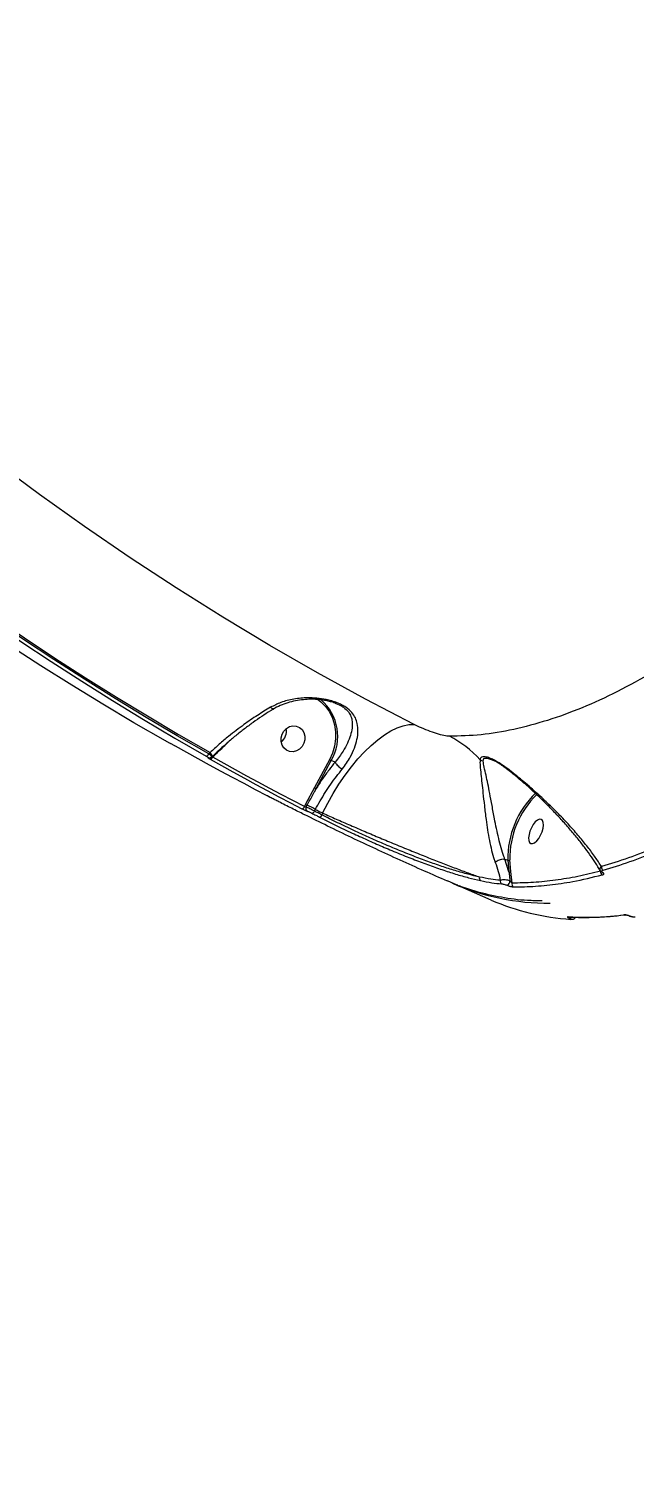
# Model space of a CAD drawing. Header units: millimetres. Extents: x -4781 to 5098, y -4410 to 4664.
# Drawn here: x -1488 to -1281, y -1384.9 to -888.7 of the extents above; entities that cross this region are included whole.
import ezdxf

# ---------------------------------------------------------------- set-up
doc = ezdxf.new("R2010")
doc.units = ezdxf.units.MM
for name, color, linetype in [('DIKOM_ОБЪЕКТ', 7, 'Continuous'), ('DIKOM_РАЗМЕР_ЗОНА', 7, 'Continuous'), ('DIKOM_РАЗМЕР_ОБЪЕКТА', 7, 'Continuous')]:
    doc.layers.add(name, color=color, linetype=linetype)
doc.styles.add('style1', font='arial.ttf', dxfattribs={"width": 0.8})
doc.dimstyles.new('1-50', dxfattribs={"dimtxt": 300, "dimasz": 200, "dimexe": 100, "dimexo": 0, "dimgap": 100, "dimtad": 1, "dimtxsty": 'style1', "dimcen": 200, "dimclrd": 7, "dimclre": 7, "dimclrt": 7, "dimadec": 1, "dimazin": 2, "dimtfac": 1, "dimtmove": 0, "dimatfit": 2, "dimfxl": 0, "dimlwd": 25, "dimlwe": 18, "dimarcsym": 0})

# ---------------------------------------------------------------- blocks, each defined once
blk = doc.blocks.new('*D54')
at = {"layer": 'Defpoints', "color": 0, "transparency": 16777216}
for p in [(2534.93, 1098.4), (-3331.22, 763.4), (2534.93, -3200.56)]:
    blk.add_point(p, dxfattribs=at)
at = {"layer": 'DIKOM_РАЗМЕР_ОБЪЕКТА', "color": 7, "lineweight": 18, "transparency": 16777216}
for p, q in [((2534.93, 1098.4), (2534.93, -3300.56)), ((-3331.22, 763.4), (-3331.22, -3300.56))]:
    blk.add_line(p, q, dxfattribs=at)
at = {"layer": 'DIKOM_РАЗМЕР_ОБЪЕКТА', "color": 7, "lineweight": 25, "transparency": 16777216}
blk.add_line((-3131.22, -3200.56), (2334.93, -3200.56), dxfattribs=at)
at = {"layer": 'DIKOM_РАЗМЕР_ОБЪЕКТА', "color": 7, "transparency": 16777216}
for points in [[(-3131.22, -3167.23), (-3131.22, -3233.9), (-3331.22, -3200.56)], [(2334.93, -3167.23), (2334.93, -3233.9), (2534.93, -3200.56)]]:
    blk.add_solid(points, dxfattribs=at)
at = {"layer": 'DIKOM_РАЗМЕР_ОБЪЕКТА', "color": 7, "transparency": 16777216, "insert": (941.13, -2947.39), "char_height": 300, "attachment_point": 5, "style": 'style1'}
blk.add_mtext('5870', dxfattribs=at)
blk = doc.blocks.new('*D57')
at = {"layer": 'Defpoints', "color": 0, "transparency": 16777216}
for p in [(4034.06, 1180.11), (-4781.22, 856.14), (4034.06, -4310.06)]:
    blk.add_point(p, dxfattribs=at)
at = {"layer": 'DIKOM_РАЗМЕР_ЗОНА', "color": 7, "lineweight": 18, "transparency": 16777216}
for p, q in [((4034.06, 1180.11), (4034.06, -4410.06)), ((-4781.22, 856.14), (-4781.22, -4410.06))]:
    blk.add_line(p, q, dxfattribs=at)
at = {"layer": 'DIKOM_РАЗМЕР_ЗОНА', "color": 7, "lineweight": 25, "transparency": 16777216}
blk.add_line((-4581.22, -4310.06), (3834.06, -4310.06), dxfattribs=at)
at = {"layer": 'DIKOM_РАЗМЕР_ЗОНА', "color": 7, "transparency": 16777216}
for points in [[(-4581.22, -4276.72), (-4581.22, -4343.39), (-4781.22, -4310.06)], [(3834.06, -4276.72), (3834.06, -4343.39), (4034.06, -4310.06)]]:
    blk.add_solid(points, dxfattribs=at)
at = {"layer": 'DIKOM_РАЗМЕР_ЗОНА', "color": 7, "transparency": 16777216, "insert": (-1490.8, -4056.88), "char_height": 300, "attachment_point": 5, "style": 'style1'}
blk.add_mtext('8820', dxfattribs=at)

msp = doc.modelspace()

# ---------------------------------------------------------------- linework, layer by layer
at = {"layer": 'DIKOM_ОБЪЕКТ', "color": 7, "linetype": 'Continuous', "lineweight": 15}
for p, q in [((-1420.466, -1133.346), (-1419.827, -1132.722)), ((-1427.421, -1137.509), (-1427.617, -1137.398)), ((-1426.024, -1136.315), (-1426.514, -1136.794)), ((-1425.3, -1137.718), (-1425.481, -1137.894)), ((-1425.432, -1137.877), (-1425.443, -1137.858)), ((-1385.157, -1138.765), (-1390.298, -1148.291)), ((-1389.704, -1148.595), (-1384.563, -1139.069)), ((-1383.254, -1139.561), (-1384.563, -1139.069)), ((-1390.298, -1148.291), (-1393.35, -1154.024)), ((-1405.883, -1151.419), (-1405.818, -1151.455)), ((-1405.746, -1151.504), (-1405.845, -1151.451)), ((-1393.35, -1154.024), (-1393.772, -1154.806)), ((-1393.164, -1154.995), (-1392.795, -1154.312)), ((-1390.333, -1156.329), (-1390.02, -1155.75)), ((-1387.512, -1157.032), (-1387.769, -1157.641)), ((-1325.123, -1172.776), (-1325.126, -1172.775)), ((-1325.123, -1172.776), (-1324.16, -1173.193)), ((-1323.767, -1177.166), (-1325.123, -1172.776)), ((-1324.16, -1173.193), (-1323.767, -1177.166)), ((-1323.074, -1177.038), (-1323.467, -1173.065)), ((-1341.524, -1181.661), (-1344.806, -1180.264)), ((-1322.705, -1180.991), (-1323.074, -1177.038)), ((-1329.854, -1186.798), (-1343.108, -1181.058)), ((-1340.661, -1181.987), (-1340.703, -1181.97)), ((-1303.257, -1192.62), (-1303.257, -1192.62)), ((-1302.98, -1193.046), (-1302.935, -1193.066)), ((-1282.396, -1192.313), (-1282.461, -1192.285)), ((-1282.28, -1192.328), (-1282.346, -1192.299))]:
    msp.add_line(p, q, dxfattribs=at)
at = {"layer": 'DIKOM_ОБЪЕКТ', "color": 7, "linetype": 'Continuous', "lineweight": 15, "flags": 128}
for points in [[(-1356.163, -1126.705), (-1372.81, -1118.015), (-1389.29, -1108.991), (-1405.597, -1099.639), (-1421.728, -1089.96), (-1437.675, -1079.959), (-1453.435, -1069.637), (-1469.002, -1058.998), (-1484.371, -1048.046), (-1499.537, -1036.785)], [(-1441.332, -1132.277), (-1452.088, -1126.086), (-1462.769, -1119.757), (-1473.375, -1113.292), (-1483.903, -1106.69), (-1494.353, -1099.954), (-1504.723, -1093.083), (-1515.011, -1086.08), (-1525.217, -1078.944)], [(-1511.258, -1084.194), (-1501.052, -1091.33), (-1490.764, -1098.334), (-1480.394, -1105.204), (-1469.944, -1111.94), (-1459.416, -1118.541), (-1448.81, -1125.007), (-1438.129, -1131.336), (-1427.373, -1137.528)], [(-1426.514, -1136.794), (-1437.261, -1130.607), (-1447.933, -1124.284), (-1458.53, -1117.823), (-1469.05, -1111.228), (-1479.491, -1104.497), (-1489.852, -1097.632), (-1500.132, -1090.634), (-1510.329, -1083.504)], [(-1510.015, -1082.923), (-1499.797, -1090.068), (-1489.496, -1097.08), (-1479.114, -1103.959), (-1468.651, -1110.703), (-1458.109, -1117.311), (-1447.49, -1123.783), (-1436.794, -1130.118), (-1426.024, -1136.315)], [(-1389.328, -1118.035), (-1388.153, -1118.931), (-1386.554, -1120.548), (-1385.224, -1122.432), (-1384.194, -1124.538), (-1383.49, -1126.815), (-1383.129, -1129.207), (-1383.119, -1131.657), (-1383.46, -1134.106), (-1384.145, -1136.495), (-1385.157, -1138.765)], [(-1394.564, -1134.262), (-1395.445, -1135.159), (-1396.506, -1135.767), (-1397.662, -1136.039), (-1398.819, -1135.951), (-1399.884, -1135.511), (-1400.769, -1134.754), (-1401.404, -1133.743), (-1401.737, -1132.558), (-1401.741, -1131.296), (-1401.415, -1130.059), (-1400.787, -1128.947), (-1399.906, -1128.05), (-1398.845, -1127.442), (-1397.689, -1127.17), (-1396.532, -1127.258), (-1395.468, -1127.698), (-1394.582, -1128.454), (-1393.947, -1129.466), (-1393.614, -1130.651), (-1393.61, -1131.913), (-1393.936, -1133.15), (-1394.564, -1134.262)], [(-1387.512, -1157.032), (-1385.78, -1153.628), (-1383.913, -1150.311), (-1381.93, -1147.112), (-1379.849, -1144.059), (-1377.688, -1141.181), (-1375.467, -1138.503), (-1373.207, -1136.051), (-1370.928, -1133.846), (-1368.65, -1131.909), (-1366.396, -1130.257), (-1364.184, -1128.906), (-1362.036, -1127.867), (-1359.97, -1127.15), (-1358.007, -1126.762), (-1356.163, -1126.705)], [(-1406.512, -1151.077), (-1410.469, -1149.021), (-1414.417, -1146.947), (-1418.355, -1144.855), (-1422.285, -1142.745), (-1426.206, -1140.617), (-1430.117, -1138.471), (-1434.019, -1136.307), (-1437.912, -1134.125)], [(-1426.006, -1138.603), (-1422.113, -1140.785), (-1418.211, -1142.949), (-1414.3, -1145.095), (-1410.379, -1147.223), (-1406.449, -1149.333), (-1402.51, -1151.425), (-1398.563, -1153.499), (-1394.606, -1155.555)], [(-1393.772, -1154.806), (-1397.726, -1152.753), (-1401.67, -1150.68), (-1405.606, -1148.59), (-1409.532, -1146.482), (-1413.45, -1144.356), (-1417.358, -1142.211), (-1421.257, -1140.049), (-1425.146, -1137.869)], [(-1402.555, -1153.141), (-1402.876, -1152.978), (-1403.197, -1152.814), (-1403.518, -1152.65), (-1403.839, -1152.486), (-1404.16, -1152.322), (-1404.48, -1152.158), (-1404.801, -1151.994), (-1405.121, -1151.829)], [(-1390.02, -1155.75), (-1389.707, -1155.91), (-1389.393, -1156.07), (-1389.08, -1156.231), (-1388.767, -1156.391), (-1388.453, -1156.552), (-1388.139, -1156.712), (-1387.826, -1156.872), (-1387.512, -1157.032)], [(-1391.162, -1157.079), (-1390.842, -1157.244), (-1390.521, -1157.408), (-1390.201, -1157.573), (-1389.88, -1157.737), (-1389.559, -1157.901), (-1389.238, -1158.064), (-1388.917, -1158.228), (-1388.596, -1158.392)], [(-1387.769, -1157.641), (-1388.09, -1157.477), (-1388.41, -1157.314), (-1388.731, -1157.15), (-1389.052, -1156.986), (-1389.372, -1156.822), (-1389.693, -1156.658), (-1390.013, -1156.494), (-1390.333, -1156.329)], [(-1316.243, -1167.459), (-1315.653, -1167.487), (-1314.969, -1167.176), (-1314.246, -1166.553), (-1313.544, -1165.667), (-1312.918, -1164.59), (-1312.42, -1163.41), (-1312.091, -1162.223), (-1311.955, -1161.124), (-1312.026, -1160.202), (-1312.296, -1159.532), (-1312.744, -1159.169), (-1313.335, -1159.142), (-1314.019, -1159.452), (-1314.741, -1160.076), (-1315.444, -1160.962), (-1316.069, -1162.038), (-1316.567, -1163.218), (-1316.897, -1164.406), (-1317.032, -1165.505), (-1316.962, -1166.426), (-1316.692, -1167.096), (-1316.243, -1167.459)], [(-1341.524, -1181.661), (-1341.436, -1181.674), (-1341.396, -1181.669)], [(-1341.245, -1181.734), (-1341.306, -1181.726), (-1341.491, -1181.675)], [(-1303.261, -1192.62), (-1303.362, -1192.607), (-1303.53, -1192.555)], [(-1302.303, -1193.457), (-1302.406, -1193.443), (-1302.565, -1193.393)], [(-1282.466, -1192.283), (-1282.42, -1192.298), (-1282.346, -1192.299)], [(-1282.396, -1192.313), (-1282.354, -1192.326), (-1282.28, -1192.328)]]:
    msp.add_lwpolyline(points, dxfattribs=at)
at = {"layer": 'DIKOM_ОБЪЕКТ', "color": 7, "linetype": 'Continuous', "lineweight": 15}
for centre, radius, start, end in [((-1398.901, -1130.79), 16.557, 329.99937, 49.16751), ((-1404.821, -1128.917), 4.902, 309.33745, 9.43842), ((-1404.816, -1128.919), 4.897, 309.30645, 9.46942), ((-1359.995, -1162.416), 35.405, 41.93048, 63.39681), ((-1427.549, -1136.451), 1.091, 279.30681, 341.69908), ((-1426.252, -1137.257), 0.922, 241.55753, 261.27152), ((-1426.242, -1137.387), 0.947, 252.85541, 328.78252), ((-1427.458, -1137.954), 2.177, 6.38811, 48.80508), ((-1426.175, -1137.534), 1.082, 279.01485, 341.98855), ((-1382.539, -1134.375), 5.112, 239.19197, 246.68047), ((-1332.091, -1136.639), 2.634, 233.55202, 259.32104), ((-1387.636, -1143.806), 5.216, 239.30457, 246.64078), ((-1292.611, -1172.703), 31.552, 134.47249, 180.89067), ((-1293.002, -1172.547), 30.469, 134.12996, 180.9744), ((-1394.783, -1154.519), 1.051, 279.69325, 344.11258), ((-1390.341, -1148.896), 5.946, 239.59614, 245.62177), ((-1392.318, -1155.509), 0.99, 148.74046, 235.00202), ((-1404.988, -1181.242), 29.562, 59.58101, 65.64092), ((-1391.349, -1156.04), 1.056, 280.17325, 344.08813), ((-1388.784, -1157.354), 1.054, 280.23995, 344.2334), ((-1323.911, -1172.601), 0.642, 247.22587, 313.75143), ((-1291.013, -1175.575), 1.114, 167.50972, 243.14316), ((-1332.886, -1179.316), 1.02, 156.25674, 232.47857), ((-1325.736, -1180.358), 1.036, 160.67303, 240.56411), ((-1325.793, -1180.032), 2.373, 312.1833, 355.73465), ((-1323.518, -1176.575), 0.642, 247.1538, 313.74724), ((-1291.307, -1177.17), 1.109, 164.96133, 243.19858), ((-1291.704, -1176.953), 0.401, 243.21735, 276.41809), ((-1309.497, -1101.939), 85.963, 246.98342, 269.86069), ((-1340.314, -1181.049), 1, 246.53088, 249.70003), ((-1321.728, -1181.353), 1.042, 159.68926, 242.63236), ((-1296.823, -1109.869), 83.721, 246.76309, 266.06747), ((-1297.619, -1090.156), 102.569, 266.69665, 277.43063), ((-1303.101, -1192.33), 0.726, 279.54572, 333.28648), ((-1303.117, -1192.263), 0.823, 282.75179, 331.30278), ((-1284.04, -1191.147), 0.783, 246.31212, 277.29832)]:
    msp.add_arc(centre, radius, start, end, dxfattribs=at)
for points, knots in [([(-1025.847, -701.407), (-1027.209, -707.198), (-1029.935, -718.787), (-1034.631, -736.343), (-1039.754, -753.967), (-1045.413, -771.869), (-1051.61, -790.011), (-1058.351, -808.352), (-1065.53, -826.596), (-1073.382, -845.294), (-1081.953, -864.394), (-1091.269, -883.825), (-1101.027, -902.933), (-1111.178, -921.628), (-1121.679, -939.822), (-1132.483, -957.433), (-1143.58, -974.422), (-1154.941, -990.775), (-1166.542, -1006.466), (-1178.327, -1021.422), (-1190.241, -1035.573), (-1202.238, -1048.854), (-1214.299, -1061.23), (-1226.401, -1072.699), (-1238.516, -1083.244), (-1250.587, -1092.816), (-1262.558, -1101.371), (-1274.608, -1109.008), (-1286.7, -1115.631), (-1298.79, -1121.174), (-1310.633, -1125.506), (-1322.172, -1128.566), (-1333.407, -1130.465), (-1340.564, -1130.662), (-1344.141, -1130.76)], [0, 0, 0, 0, 0.0277666, 0.0555663, 0.083366, 0.1111321, 0.1400375, 0.1689803, 0.197923, 0.2268274, 0.2586375, 0.2905481, 0.3225098, 0.354472, 0.3863819, 0.4181914, 0.4498952, 0.4816999, 0.5135555, 0.5454109, 0.5772151, 0.6089189, 0.6405474, 0.6722758, 0.7040553, 0.7358343, 0.7675627, 0.7991908, 0.8325939, 0.8660264, 0.8994294, 0.932943, 0.9664865, 1, 1, 1, 1]), ([(-1405.312, -1120.814), (-1406.829, -1121.72), (-1409.887, -1123.549), (-1414.727, -1126.888), (-1419.091, -1130.237), (-1422.945, -1133.475), (-1424.994, -1135.366), (-1426.024, -1136.315)], [0, 0, 0, 0, 0.21064874, 0.42474342, 0.67620528, 0.83739162, 1, 1, 1, 1]), ([(-1380.81, -1141.956), (-1380.291, -1141.276), (-1379.253, -1139.916), (-1377.805, -1137.484), (-1376.546, -1134.748), (-1375.676, -1131.783), (-1375.328, -1128.994), (-1375.541, -1126.555), (-1376.24, -1124.447), (-1377.446, -1122.562), (-1379.123, -1121.058), (-1380.983, -1119.972), (-1382.611, -1119.24), (-1384.416, -1118.633), (-1386.727, -1118.065), (-1389.494, -1117.663), (-1393.193, -1117.518), (-1397.361, -1117.906), (-1401.646, -1118.973), (-1404.165, -1120.237), (-1405.312, -1120.814)], [0, 0, 0, 0, 0.0450778, 0.0901768, 0.1588875, 0.2276829, 0.2984017, 0.3691125, 0.4250459, 0.4808199, 0.5408195, 0.5713816, 0.601954, 0.6344665, 0.667029, 0.7198456, 0.7727707, 0.8528843, 0.9329864, 1, 1, 1, 1]), ([(-1404.214, -1121.341), (-1404.277, -1121.373), (-1404.424, -1121.447), (-1404.79, -1121.276), (-1405.112, -1121.016), (-1405.285, -1120.842), (-1405.312, -1120.814)], [0, 0, 0, 0, 0.2671512, 0.6227317, 0.9394166, 1, 1, 1, 1]), ([(-1383.272, -1119.409), (-1383.411, -1119.354), (-1384.011, -1119.116), (-1385.233, -1118.787), (-1386.945, -1118.423), (-1388.906, -1118.17), (-1391.103, -1118.055), (-1393.546, -1118.128), (-1396.157, -1118.444), (-1398.832, -1119.038), (-1401.409, -1119.945), (-1403.209, -1120.737), (-1404.071, -1121.307), (-1404.188, -1121.384)], [0, 0, 0, 0, 0.02099683, 0.09066723, 0.16767827, 0.25487031, 0.35497279, 0.46602599, 0.59079041, 0.72092287, 0.85153902, 0.9798544, 1, 1, 1, 1]), ([(-1383.271, -1119.406), (-1383.189, -1119.432), (-1382.319, -1119.713), (-1381.348, -1120.222), (-1379.829, -1121.19), (-1378.607, -1122.363), (-1377.737, -1123.985), (-1377.329, -1125.818), (-1377.391, -1127.952), (-1377.95, -1130.403), (-1378.974, -1133.038), (-1380.28, -1135.488), (-1381.753, -1137.688), (-1382.713, -1138.947), (-1383.251, -1139.563), (-1383.252, -1139.563)], [0, 0, 0, 0, 0.0076077, 0.0805064, 0.1009868, 0.1944401, 0.2840731, 0.3767336, 0.4947646, 0.6151722, 0.7304592, 0.848546, 0.9236007, 0.9999606, 1, 1, 1, 1]), ([(-1404.203, -1121.383), (-1404.595, -1121.613), (-1405.97, -1122.419), (-1408.354, -1123.968), (-1411.34, -1126.019), (-1414.327, -1128.227), (-1417.289, -1130.561), (-1420.197, -1133.008), (-1422.881, -1135.401), (-1424.531, -1136.998), (-1425.282, -1137.725)], [0, 0, 0, 0, 0.0537063, 0.1884122, 0.3246442, 0.4623548, 0.6013826, 0.7414709, 0.8822892, 1, 1, 1, 1]), ([(-1344.141, -1130.76), (-1344.71, -1130.711), (-1345.856, -1130.612), (-1348.501, -1129.888), (-1351.436, -1128.847), (-1354.099, -1127.724), (-1355.573, -1126.996), (-1356.163, -1126.705)], [0, 0, 0, 0, 0.2099084, 0.4228866, 0.6382582, 0.855348, 1, 1, 1, 1]), ([(-1439.624, -1133.203), (-1439.72, -1133.155), (-1439.91, -1133.057), (-1440.314, -1132.842), (-1440.757, -1132.6), (-1441.105, -1132.406), (-1441.288, -1132.302), (-1441.332, -1132.277)], [0, 0, 0, 0, 0.2249596, 0.4496144, 0.6803154, 0.9237563, 1, 1, 1, 1]), ([(-1438.575, -1133.757), (-1438.696, -1133.692), (-1438.958, -1133.55), (-1439.338, -1133.348), (-1439.529, -1133.252), (-1439.624, -1133.203)], [0, 0, 0, 0, 0.29851596, 0.6489785, 1, 1, 1, 1]), ([(-1437.912, -1134.125), (-1437.972, -1134.091), (-1438.181, -1133.974), (-1438.411, -1133.848), (-1438.575, -1133.757)], [0, 0, 0, 0, 0.2877656, 1, 1, 1, 1]), ([(-1425.146, -1137.869), (-1424.995, -1137.721), (-1423.441, -1136.206), (-1421.877, -1134.703), (-1420.466, -1133.346)], [0, 0, 0, 0, 0.0974059, 1, 1, 1, 1]), ([(-1427.373, -1137.528), (-1427.235, -1137.608), (-1426.958, -1137.77), (-1426.698, -1137.952), (-1426.585, -1138.066), (-1426.656, -1138.067), (-1426.691, -1138.068)], [0, 0, 0, 0, 0.2566459, 0.5136834, 0.7612224, 1, 1, 1, 1]), ([(-1426.691, -1138.068), (-1426.725, -1138.068), (-1426.792, -1138.068), (-1426.716, -1138.154), (-1426.582, -1138.248), (-1426.521, -1138.291)], [0, 0, 0, 0, 0.3510197, 0.7013953, 1, 1, 1, 1]), ([(-1426.521, -1138.291), (-1426.481, -1138.317), (-1426.343, -1138.409), (-1426.146, -1138.522), (-1426.006, -1138.603)], [0, 0, 0, 0, 0.2879579, 1, 1, 1, 1]), ([(-1425.503, -1137.872), (-1425.486, -1137.869), (-1425.415, -1137.854), (-1425.552, -1137.649), (-1425.904, -1137.284), (-1426.311, -1136.957), (-1426.514, -1136.794)], [0, 0, 0, 0, 0.0886034, 0.3883905, 0.6958805, 1, 1, 1, 1]), ([(-1425.49, -1137.886), (-1425.543, -1137.937), (-1425.662, -1138.053), (-1425.894, -1138.146), (-1426.129, -1138.187), (-1426.298, -1138.183), (-1426.372, -1138.169), (-1426.392, -1138.165)], [0, 0, 0, 0, 0.2075569, 0.4707159, 0.7043646, 0.9199495, 1, 1, 1, 1]), ([(-1425.146, -1137.869), (-1425.221, -1137.87), (-1425.324, -1137.872), (-1425.409, -1137.876), (-1425.432, -1137.877)], [0, 0, 0, 0, 0.720715, 1, 1, 1, 1]), ([(-1383.254, -1139.561), (-1383.95, -1140.44), (-1385.419, -1142.295), (-1387.586, -1145.315), (-1388.996, -1147.498), (-1389.704, -1148.595)], [0, 0, 0, 0, 0.3093392, 0.6531988, 1, 1, 1, 1]), ([(-1383.252, -1139.563), (-1383.252, -1139.562), (-1383.253, -1139.561), (-1383.253, -1139.561), (-1383.254, -1139.561)], [0, 0, 0, 0, 0.8102644, 1, 1, 1, 1]), ([(-1383.252, -1139.563), (-1383.179, -1139.716), (-1383.033, -1140.022), (-1382.56, -1140.59), (-1381.961, -1141.16), (-1381.385, -1141.6), (-1381.001, -1141.847), (-1380.846, -1141.936), (-1380.81, -1141.956)], [0, 0, 0, 0, 0.2123486, 0.4246514, 0.6370476, 0.8494024, 0.9654793, 1, 1, 1, 1]), ([(-1333.656, -1138.758), (-1333.673, -1139.426), (-1333.708, -1140.765), (-1333.355, -1143.566), (-1333.026, -1146.683), (-1332.633, -1150.283), (-1332.186, -1154.477), (-1331.67, -1158.8), (-1331.099, -1162.81), (-1330.48, -1166.391), (-1329.723, -1169.834), (-1329.023, -1172.316), (-1328.572, -1173.582), (-1328.461, -1173.894)], [0, 0, 0, 0, 0.1071396, 0.2145823, 0.3113452, 0.4080923, 0.5217513, 0.6352888, 0.719259, 0.8031778, 0.8878179, 0.9724022, 1, 1, 1, 1]), ([(-1324.247, -1141.826), (-1325.512, -1140.93), (-1327.251, -1139.698), (-1329.454, -1138.576), (-1330.898, -1137.977), (-1332.247, -1137.653), (-1333.342, -1137.814), (-1333.541, -1138.412), (-1333.656, -1138.758)], [0, 0, 0, 0, 0.3030673, 0.4164283, 0.5295146, 0.6687582, 0.8085472, 1, 1, 1, 1]), ([(-1332.579, -1139.228), (-1332.557, -1138.885), (-1332.521, -1138.301), (-1331.588, -1138.139), (-1330.508, -1138.403), (-1329.76, -1138.737), (-1329.523, -1138.842)], [0, 0, 0, 0, 0.364279, 0.6212611, 0.8798517, 1, 1, 1, 1]), ([(-1325.126, -1172.775), (-1325.126, -1172.775), (-1325.206, -1172.455), (-1325.749, -1171.329), (-1326.425, -1168.928), (-1327.298, -1165.698), (-1328.042, -1162.314), (-1328.8, -1158.508), (-1329.558, -1154.401), (-1330.292, -1150.401), (-1330.98, -1146.951), (-1331.61, -1143.953), (-1332.294, -1141.234), (-1332.484, -1139.896), (-1332.579, -1139.228)], [0, 0, 0, 0, 0.0000132, 0.0265095, 0.1091024, 0.191773, 0.2751717, 0.3586367, 0.4732222, 0.5879391, 0.6862731, 0.7846262, 0.8924849, 1, 1, 1, 1]), ([(-1324.136, -1142.213), (-1324.539, -1141.892), (-1325.466, -1141.155), (-1326.879, -1140.213), (-1328.232, -1139.421), (-1329.153, -1138.954), (-1329.557, -1138.803), (-1329.645, -1138.77)], [0, 0, 0, 0, 0.2162147, 0.4970896, 0.7353629, 0.9425258, 1, 1, 1, 1]), ([(-1390.02, -1155.75), (-1388.918, -1153.82), (-1386.682, -1149.904), (-1383.49, -1145.326), (-1381.469, -1142.784), (-1380.81, -1141.956)], [0, 0, 0, 0, 0.3958848, 0.8032189, 1, 1, 1, 1]), ([(-1292.101, -1175.334), (-1292.785, -1174.28), (-1294.187, -1172.121), (-1296.757, -1168.675), (-1299.709, -1165.036), (-1303.033, -1161.255), (-1306.643, -1157.437), (-1310.494, -1153.622), (-1314.634, -1149.784), (-1319.145, -1145.843), (-1322.547, -1143.165), (-1324.247, -1141.826)], [0, 0, 0, 0, 0.1079552, 0.2212648, 0.3345696, 0.4497821, 0.5649842, 0.6720678, 0.7791289, 0.8896178, 1, 1, 1, 1]), ([(-1324.247, -1141.826), (-1324.247, -1141.848), (-1324.248, -1141.998), (-1324.23, -1142.161), (-1324.122, -1142.186), (-1324.105, -1142.189)], [0, 0, 0, 0, 0.1219681, 0.8659901, 1, 1, 1, 1]), ([(-1292.566, -1176.677), (-1292.803, -1176.262), (-1293.534, -1174.985), (-1295.033, -1172.703), (-1297.055, -1169.83), (-1299.367, -1166.798), (-1301.935, -1163.642), (-1304.725, -1160.427), (-1307.683, -1157.22), (-1310.746, -1154.083), (-1313.812, -1151.114), (-1316.774, -1148.378), (-1319.583, -1145.909), (-1321.997, -1143.876), (-1323.533, -1142.666), (-1324.117, -1142.206)], [0, 0, 0, 0, 0.0423123, 0.1303905, 0.2204167, 0.3123678, 0.4061895, 0.5005409, 0.5911735, 0.6785071, 0.7624372, 0.8355751, 0.9016395, 0.9626403, 1, 1, 1, 1]), ([(-1405.846, -1151.428), (-1405.846, -1151.429), (-1405.845, -1151.429), (-1405.885, -1151.407), (-1406.005, -1151.342), (-1406.223, -1151.226), (-1406.438, -1151.115), (-1406.527, -1151.069)], [0, 0, 0, 0, 0.0376427, 0.1698544, 0.4119451, 0.755271, 1, 1, 1, 1]), ([(-1405.818, -1151.455), (-1405.812, -1151.458), (-1405.765, -1151.48), (-1405.744, -1151.484), (-1405.867, -1151.415), (-1406.125, -1151.277), (-1406.383, -1151.143), (-1406.512, -1151.077)], [0, 0, 0, 0, 0.0373016, 0.2782041, 0.5190135, 0.7595226, 1, 1, 1, 1]), ([(-1392.795, -1154.312), (-1392.637, -1154.019), (-1391.847, -1152.555), (-1390.829, -1150.643), (-1389.946, -1149.035), (-1389.704, -1148.595)], [0, 0, 0, 0, 0.15362547, 0.76828691, 1, 1, 1, 1]), ([(-1405.121, -1151.829), (-1405.25, -1151.763), (-1405.508, -1151.63), (-1405.768, -1151.494), (-1405.891, -1151.425), (-1405.871, -1151.431), (-1405.824, -1151.452), (-1405.818, -1151.455)], [0, 0, 0, 0, 0.2404272, 0.4809793, 0.7218414, 0.9628358, 1, 1, 1, 1]), ([(-1393.593, -1157.652), (-1393.707, -1157.596), (-1395.092, -1156.914), (-1398.063, -1155.422), (-1401.059, -1153.901), (-1402.555, -1153.141)], [0, 0, 0, 0, 0.0428248, 0.5221789, 1, 1, 1, 1]), ([(-1394.606, -1155.555), (-1394.585, -1155.565), (-1394.428, -1155.647), (-1394.102, -1155.806), (-1393.639, -1156.019), (-1393.203, -1156.205), (-1392.991, -1156.281), (-1392.885, -1156.319)], [0, 0, 0, 0, 0.0372854, 0.2779469, 0.518611, 0.7592635, 1, 1, 1, 1]), ([(-1393.164, -1154.995), (-1393.202, -1154.987), (-1393.277, -1154.971), (-1393.432, -1154.927), (-1393.595, -1154.873), (-1393.71, -1154.832), (-1393.765, -1154.809), (-1393.772, -1154.806)], [0, 0, 0, 0, 0.2401915, 0.4811029, 0.7223711, 0.9626948, 1, 1, 1, 1]), ([(-1390.333, -1156.329), (-1390.368, -1156.311), (-1390.627, -1156.171), (-1391.163, -1155.895), (-1391.926, -1155.525), (-1392.643, -1155.2), (-1392.99, -1155.064), (-1393.164, -1154.995)], [0, 0, 0, 0, 0.0372703, 0.2781004, 0.5188681, 0.7594104, 1, 1, 1, 1]), ([(-1344.821, -1180.299), (-1347.444, -1179.159), (-1355.658, -1175.59), (-1369.351, -1169.333), (-1382.981, -1162.91), (-1391.007, -1158.901), (-1393.577, -1157.617)], [0, 0, 0, 0, 0.1595458, 0.4996553, 0.8397774, 1, 1, 1, 1]), ([(-1392.885, -1156.319), (-1392.78, -1156.358), (-1392.568, -1156.434), (-1392.131, -1156.618), (-1391.667, -1156.829), (-1391.341, -1156.988), (-1391.183, -1157.069), (-1391.162, -1157.079)], [0, 0, 0, 0, 0.2407313, 0.4813155, 0.7220676, 0.9627696, 1, 1, 1, 1]), ([(-1388.596, -1158.392), (-1386.799, -1159.295), (-1383.206, -1161.102), (-1377.692, -1163.725), (-1372.298, -1166.194), (-1367.089, -1168.484), (-1361.856, -1170.686), (-1356.662, -1172.763), (-1351.57, -1174.682), (-1346.641, -1176.415), (-1341.95, -1177.914), (-1337.512, -1179.192), (-1334.841, -1179.815), (-1333.508, -1180.125)], [0, 0, 0, 0, 0.1021832, 0.2043671, 0.2924888, 0.3808908, 0.4690138, 0.5574029, 0.6460765, 0.7344661, 0.8228822, 0.9115795, 1, 1, 1, 1]), ([(-1333.82, -1178.905), (-1335.127, -1178.604), (-1337.744, -1178.002), (-1342.092, -1176.76), (-1346.687, -1175.298), (-1351.515, -1173.606), (-1356.502, -1171.73), (-1361.588, -1169.698), (-1366.712, -1167.54), (-1371.812, -1165.297), (-1377.094, -1162.875), (-1382.492, -1160.302), (-1386.01, -1158.528), (-1387.769, -1157.641)], [0, 0, 0, 0, 0.0883723, 0.177025, 0.2653929, 0.3537684, 0.4424262, 0.5308004, 0.6189477, 0.7073726, 0.7955211, 0.8977605, 1, 1, 1, 1]), ([(-1387.512, -1157.032), (-1385.981, -1157.714), (-1382.917, -1159.08), (-1378.038, -1161.207), (-1373.008, -1163.368), (-1367.875, -1165.536), (-1362.708, -1167.686), (-1357.571, -1169.786), (-1352.529, -1171.811), (-1347.65, -1173.734), (-1343.004, -1175.524), (-1338.648, -1177.161), (-1335.651, -1178.254), (-1334.115, -1178.8), (-1333.82, -1178.905)], [0, 0, 0, 0, 0.0874427, 0.1748835, 0.2633132, 0.3520175, 0.4404481, 0.5297507, 0.6193379, 0.7086408, 0.7985498, 0.8887507, 0.9786603, 1, 1, 1, 1]), ([(-1254.43, -1159.483), (-1257.638, -1161.187), (-1264.053, -1164.595), (-1273.536, -1168.857), (-1282.915, -1172.539), (-1289.039, -1174.402), (-1292.101, -1175.334)], [0, 0, 0, 0, 0.249097, 0.4981938, 0.7490975, 1, 1, 1, 1]), ([(-1291.517, -1176.569), (-1288.47, -1175.642), (-1282.376, -1173.789), (-1273, -1170.115), (-1263.473, -1165.841), (-1256.997, -1162.4), (-1253.759, -1160.68)], [0, 0, 0, 0, 0.2490977, 0.4981936, 0.7490966, 1, 1, 1, 1]), ([(-1328.461, -1173.894), (-1328.435, -1173.867), (-1328.333, -1173.759), (-1328.027, -1173.492), (-1327.452, -1173.134), (-1326.654, -1172.836), (-1325.83, -1172.692), (-1325.361, -1172.747), (-1325.126, -1172.775)], [0, 0, 0, 0, 0.03434664, 0.13652726, 0.35240837, 0.56825726, 0.78412518, 1, 1, 1, 1]), ([(-1328.461, -1173.894), (-1328.096, -1174.931), (-1327.362, -1177.015), (-1326.93, -1179.012), (-1326.713, -1180.015)], [0, 0, 0, 0, 0.4978481, 1, 1, 1, 1]), ([(-1292.101, -1175.334), (-1292.158, -1175.376), (-1292.458, -1175.597), (-1292.719, -1176.014), (-1292.728, -1176.455), (-1292.587, -1176.644), (-1292.564, -1176.675)], [0, 0, 0, 0, 0.1139946, 0.6007811, 0.9352278, 1, 1, 1, 1]), ([(-1326.713, -1180.015), (-1327.773, -1179.912), (-1329.908, -1179.704), (-1332.51, -1179.173), (-1333.82, -1178.905)], [0, 0, 0, 0, 0.4964838, 1, 1, 1, 1]), ([(-1333.508, -1180.125), (-1332.187, -1180.395), (-1329.527, -1180.939), (-1327.344, -1181.152), (-1326.245, -1181.26)], [0, 0, 0, 0, 0.4964878, 1, 1, 1, 1]), ([(-1323.427, -1180.209), (-1323.682, -1180.132), (-1324.199, -1179.975), (-1325.102, -1179.852), (-1326.013, -1179.842), (-1326.481, -1179.958), (-1326.713, -1180.015)], [0, 0, 0, 0, 0.2146752, 0.43480249, 0.71881501, 1, 1, 1, 1]), ([(-1323.767, -1177.166), (-1323.738, -1177.404), (-1323.614, -1178.419), (-1323.508, -1179.433), (-1323.427, -1180.209)], [0, 0, 0, 0, 0.2343674, 1, 1, 1, 1]), ([(-1322.705, -1180.991), (-1322.757, -1180.911), (-1322.854, -1180.762), (-1323.04, -1180.541), (-1323.207, -1180.376), (-1323.322, -1180.28), (-1323.386, -1180.235), (-1323.414, -1180.217), (-1323.427, -1180.209)], [0, 0, 0, 0, 0.3481284, 0.649111, 0.8443377, 0.9341486, 0.9694986, 1, 1, 1, 1]), ([(-1292.378, -1176.883), (-1294.988, -1177.528), (-1300.208, -1178.82), (-1307.86, -1180.079), (-1315.388, -1180.881), (-1320.266, -1180.955), (-1322.705, -1180.991)], [0, 0, 0, 0, 0.24931492, 0.49862773, 0.74931436, 1, 1, 1, 1]), ([(-1322.207, -1182.278), (-1321.895, -1182.279), (-1320.337, -1182.285), (-1316.246, -1182.19), (-1309.833, -1181.686), (-1301.297, -1180.458), (-1295.202, -1178.982), (-1291.807, -1178.16)], [0, 0, 0, 0, 0.0321677, 0.1608355, 0.4183969, 0.6759578, 1, 1, 1, 1]), ([(-1291.879, -1177.3), (-1292.048, -1177.206), (-1292.33, -1177.048), (-1292.489, -1176.784), (-1292.552, -1176.677)], [0, 0, 0, 0, 0.5996894, 1, 1, 1, 1]), ([(-1291.66, -1177.351), (-1291.743, -1177.298), (-1291.91, -1177.191), (-1292.027, -1177.008), (-1291.996, -1176.791), (-1291.771, -1176.647), (-1291.558, -1176.581), (-1291.517, -1176.569)], [0, 0, 0, 0, 0.1455982, 0.2899656, 0.532119, 0.909831, 1, 1, 1, 1]), ([(-1291.856, -1177.328), (-1291.855, -1177.329), (-1291.848, -1177.336), (-1291.86, -1177.324), (-1291.889, -1177.309), (-1291.892, -1177.307)], [0, 0, 0, 0, 0.1523929, 0.9275196, 1, 1, 1, 1]), ([(-1291.807, -1178.16), (-1291.762, -1178.147), (-1291.538, -1178.081), (-1291.306, -1177.932), (-1291.279, -1177.706), (-1291.402, -1177.516), (-1291.574, -1177.406), (-1291.66, -1177.351)], [0, 0, 0, 0, 0.09510391, 0.47194535, 0.71577684, 0.85722164, 1, 1, 1, 1]), ([(-1312.424, -1187.053), (-1314.09, -1187.041), (-1318.862, -1187.005), (-1326.395, -1185.948), (-1334.15, -1184.236), (-1338.806, -1182.626), (-1340.703, -1181.97)], [0, 0, 0, 0, 0.1662768, 0.4761254, 0.7866769, 1, 1, 1, 1]), ([(-1326.245, -1181.26), (-1326.097, -1181.277), (-1325.803, -1181.31), (-1325.243, -1181.441), (-1324.684, -1181.605), (-1324.357, -1181.73), (-1324.2, -1181.791)], [0, 0, 0, 0, 0.2974465, 0.5890115, 0.8028051, 1, 1, 1, 1]), ([(-1324.2, -1181.791), (-1324.162, -1181.806), (-1323.994, -1181.872), (-1323.644, -1181.996), (-1323.135, -1182.14), (-1322.604, -1182.254), (-1322.343, -1182.27), (-1322.207, -1182.278)], [0, 0, 0, 0, 0.0490487, 0.2179087, 0.4266736, 0.7022304, 1, 1, 1, 1]), ([(-1303.53, -1192.555), (-1303.594, -1192.556), (-1303.721, -1192.558), (-1303.714, -1192.637), (-1303.556, -1192.763), (-1303.29, -1192.908), (-1303.068, -1193.007), (-1302.98, -1193.046)], [0, 0, 0, 0, 0.2150142, 0.4299825, 0.6447373, 0.8591913, 1, 1, 1, 1]), ([(-1283.944, -1191.924), (-1284.936, -1192.042), (-1287.806, -1192.384), (-1292.485, -1192.72), (-1297.943, -1192.858), (-1301.493, -1192.699), (-1303.261, -1192.62)], [0, 0, 0, 0, 0.1498853, 0.4340637, 0.7181301, 1, 1, 1, 1]), ([(-1302.935, -1193.066), (-1302.876, -1193.093), (-1302.727, -1193.159), (-1302.549, -1193.257), (-1302.443, -1193.34), (-1302.438, -1193.392), (-1302.523, -1193.392), (-1302.565, -1193.393)], [0, 0, 0, 0, 0.14220222, 0.35707582, 0.57156398, 0.78574331, 1, 1, 1, 1]), ([(-1301.208, -1192.818), (-1301.248, -1192.908), (-1301.331, -1193.096), (-1301.561, -1193.29), (-1301.807, -1193.409), (-1302.04, -1193.458), (-1302.201, -1193.466), (-1302.283, -1193.456), (-1302.303, -1193.454)], [0, 0, 0, 0, 0.2034608, 0.4239581, 0.6111367, 0.7782858, 0.9449688, 1, 1, 1, 1]), ([(-1282.346, -1192.299), (-1282.42, -1192.268), (-1282.639, -1192.178), (-1283.064, -1192.039), (-1283.573, -1191.917), (-1284.041, -1191.848), (-1284.25, -1191.859), (-1284.355, -1191.864)], [0, 0, 0, 0, 0.1083015, 0.3204929, 0.5430945, 0.7716121, 1, 1, 1, 1]), ([(-1282.467, -1192.285), (-1282.509, -1192.267), (-1282.641, -1192.209), (-1282.93, -1192.11), (-1283.295, -1192.009), (-1283.625, -1191.946), (-1283.839, -1191.923), (-1283.94, -1191.923), (-1283.939, -1191.923), (-1283.938, -1191.923)], [0, 0, 0, 0, 0.0845793, 0.2597515, 0.4535274, 0.6569379, 0.820405, 0.9426271, 1, 1, 1, 1]), ([(-1280.545, -1192.653), (-1280.593, -1192.664), (-1280.785, -1192.708), (-1281.136, -1192.668), (-1281.644, -1192.576), (-1282.101, -1192.443), (-1282.312, -1192.34), (-1282.379, -1192.308)], [0, 0, 0, 0, 0.0843722, 0.3333325, 0.6214413, 0.8796056, 1, 1, 1, 1]), ([(-1280.969, -1192.61), (-1281.037, -1192.614), (-1281.174, -1192.622), (-1281.48, -1192.578), (-1281.81, -1192.498), (-1282.087, -1192.408), (-1282.23, -1192.349), (-1282.28, -1192.328)], [0, 0, 0, 0, 0.228775, 0.4578824, 0.6785278, 0.8883629, 1, 1, 1, 1])]:
    msp.add_open_spline(points, degree=3, knots=knots, dxfattribs=at)

# ---------------------------------------------------------------- dimensions: what is measured, and where the dimension line sits
at = {"layer": 'DIKOM_РАЗМЕР_ЗОНА'}
dim = msp.add_linear_dim(base=(4034.06, -4310.056), p1=(-4781.222, 856.139), p2=(4034.06, 1180.105), text='8820', dimstyle='1-50', dxfattribs=at)
dim.commit()
dim.dimension.update_dxf_attribs({"geometry": '*D57', "text_midpoint": (-1490.8, -4310.056), "dimtype": 160})
at = {"layer": 'DIKOM_РАЗМЕР_ОБЪЕКТА'}
dim = msp.add_linear_dim(base=(2534.928, -3200.563), p1=(-3331.222, 763.397), p2=(2534.928, 1098.401), text='5870', dimstyle='1-50', dxfattribs=at)
dim.commit()
dim.dimension.update_dxf_attribs({"geometry": '*D54', "text_midpoint": (941.132, -3200.563), "dimtype": 160})

doc.saveas('drawing.dxf')
